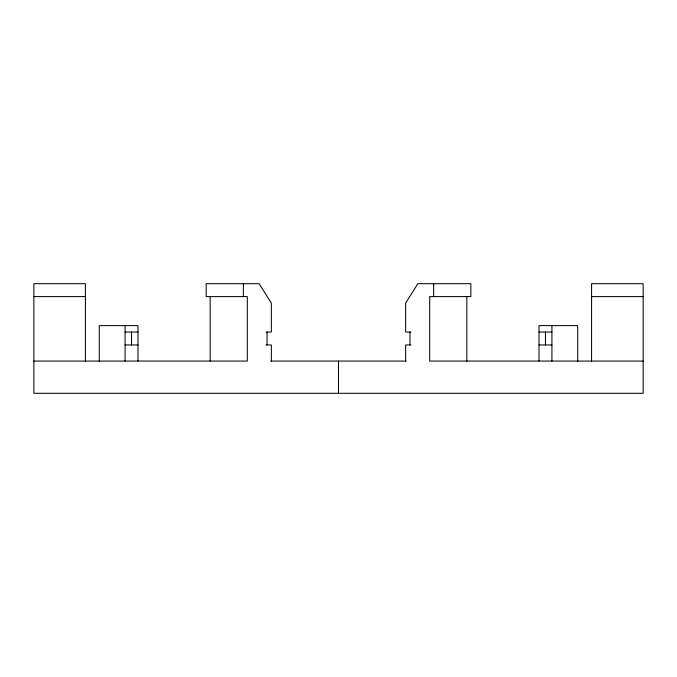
<?xml version="1.0" encoding="UTF-8"?>
<svg xmlns="http://www.w3.org/2000/svg" width="677" height="677" viewBox="0 0 677 677"><rect width="100%" height="100%" fill="white"/><g stroke="black" fill="none" stroke-linecap="round" stroke-linejoin="round"><path stroke-width="1.02" d="M85.429 361.069L85.429 283.697L33.85 283.697L33.85 393.303L643.15 393.303L643.15 283.697L591.571 283.697L591.571 361.069M33.85 296.594L85.429 296.594M591.571 296.594L643.15 296.594M125.084 332.052L137.981 332.052M266.078 332.052L271.359 332.052L271.359 303.042L259.147 283.697L206.163 283.697L206.163 296.594L247.308 296.594L247.308 361.069L33.85 361.069M410.922 332.052L405.641 332.052L405.641 303.042L417.853 283.697L470.837 283.697L470.837 296.594L429.692 296.594L429.692 361.069L643.15 361.069M539.019 332.052L551.916 332.052M125.084 344.948L137.981 344.948M266.078 344.948L271.359 344.948L271.359 361.069M410.922 344.948L405.641 344.948L405.641 361.069M539.019 344.948L551.916 344.948M270.749 361.069L406.251 361.069M577.709 361.569L577.709 325.603L539.019 325.603L539.019 361.069M551.916 325.603L551.916 361.069M545.467 332.052L545.467 344.948M466.842 296.594L466.842 361.069M433.635 283.697L433.635 296.594M409.957 332.052L409.957 344.948M338.5 361.069L338.5 393.303M267.043 332.052L267.043 344.948M243.365 283.697L243.365 296.594M210.158 296.594L210.158 361.069M137.981 361.069L137.981 325.603L99.291 325.603L99.291 361.569M131.533 332.052L131.533 344.948M125.084 325.603L125.084 361.069"/></g></svg>
